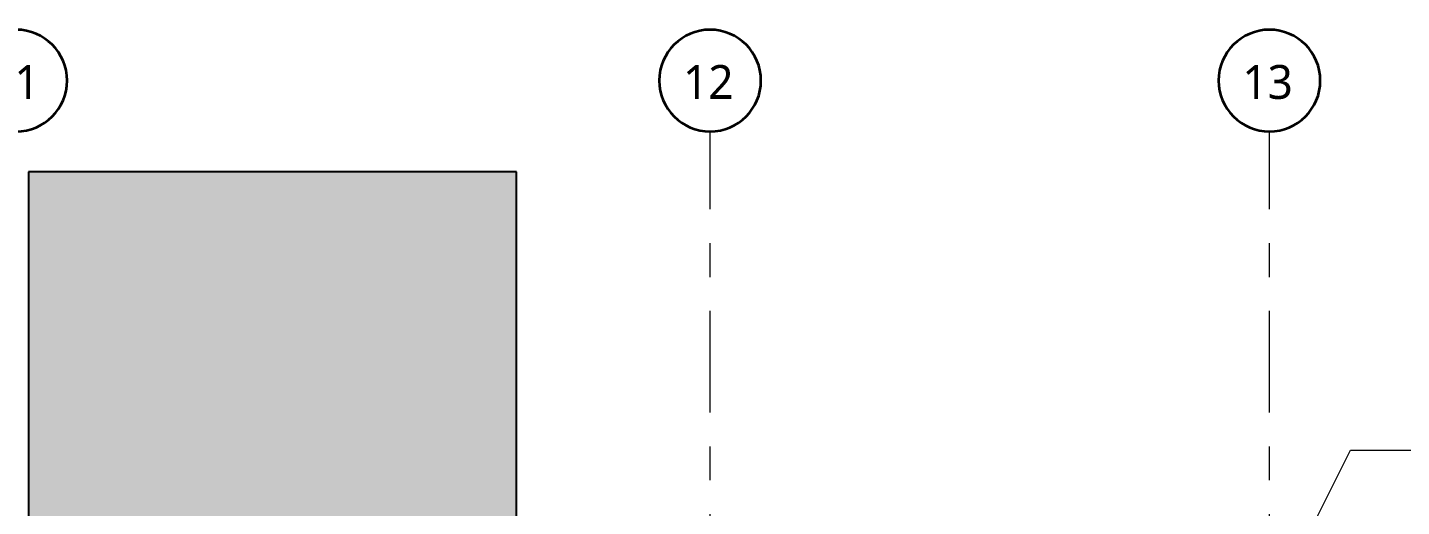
# Model space of a CAD drawing. Header units: inches. Extents: x 6 to 15224, y -733 to 6300.
# Drawn here: x 12105 to 12753, y 6042 to 6268 of the extents above; entities that cross this region are included whole.
import ezdxf

# ---------------------------------------------------------------- set-up
doc = ezdxf.new("R2010")
doc.units = ezdxf.units.IN
doc.header["$MEASUREMENT"] = 0
doc.linetypes.add('Center 3_8_', pattern=[96, 48, -16, 16, -16])
for name, color, linetype, lineweight in [('A-WALL', 113, 'Continuous', 25), ('A-WALL-PATT', 111, 'Continuous', 25), ('G-ANNO-TEXT', 231, 'Continuous', 13), ('S-GRID', 1, 'Continuous', 13), ('S-GRID-IDEN', 1, 'Continuous', 35)]:
    doc.layers.add(name, color=color, linetype=linetype, lineweight=lineweight)
doc.styles.add('Open Sans_6', font='OpenSans-Regular.ttf', dxfattribs={"height": 16})

# ---------------------------------------------------------------- blocks, each defined once
blk = doc.blocks.new('Grid - AN Grid Head-AM-799031-EAST ELEVATION')
at = {"layer": 'S-GRID-IDEN'}
for start, end in [(360, 180), (180, 360)]:
    blk.add_arc((24, 6243.06), 24, start, end, dxfattribs=at)

msp = doc.modelspace()

# ---------------------------------------------------------------- hatches: boundary and pattern name
at = {"layer": 'A-WALL-PATT'}
msp.add_hatch(color=256, dxfattribs=at).paths.add_polyline_path([(12260.57005402, 6025), (12335.80442555, 6025), (12335.80442555, 6200), (12105.42942555, 6200), (12105.42942555, 6025), (12195.22272069, 6025)])

# ---------------------------------------------------------------- linework, layer by layer
at = {"layer": 'A-WALL'}
for p, q in [((12335.80442555, 6200), (12105.42942555, 6200)), ((12105.42942555, 6200), (12105.42942555, 6025)), ((12335.80442555, 6025), (12335.80442555, 6200))]:
    msp.add_line(p, q, dxfattribs=at)
at = {"layer": 'G-ANNO-TEXT', "color": 7}
for p, q in [((12678.89096704, 5968.07361565), (12729.39963933, 6068.5036501)), ((12729.39963933, 6068.5036501), (12760.52707691, 6068.5036501))]:
    msp.add_line(p, q, dxfattribs=at)
at = {"layer": 'S-GRID', "linetype": 'Center 3_8_'}
for p, q in [((12427.11692555, 5030.27796347), (12427.11692555, 6219.06052942)), ((12691.11692555, 5030.27796347), (12691.11692555, 6219.06052942))]:
    msp.add_line(p, q, dxfattribs=at)

# ---------------------------------------------------------------- block references
at = {"layer": 'S-GRID-IDEN'}
for p in [(12075.61692555, 0), (12403.11692555, 0), (12667.11692555, 0)]:
    msp.add_blockref('Grid - AN Grid Head-AM-799031-EAST ELEVATION', p, dxfattribs=at)

# ---------------------------------------------------------------- texts
at = {"layer": 'S-GRID-IDEN', "lineweight": 13, "char_height": 16, "width": 30.704, "attachment_point": 1, "style": 'Open Sans_6'}
for s, insert in [('11', (12086.83301749, 6250.40536582)), ('12', (12414.33301749, 6250.40536582)), ('13', (12678.33301749, 6250.40536582))]:
    msp.add_mtext(s, dxfattribs=dict(at, insert=insert))

doc.saveas('drawing.dxf')
